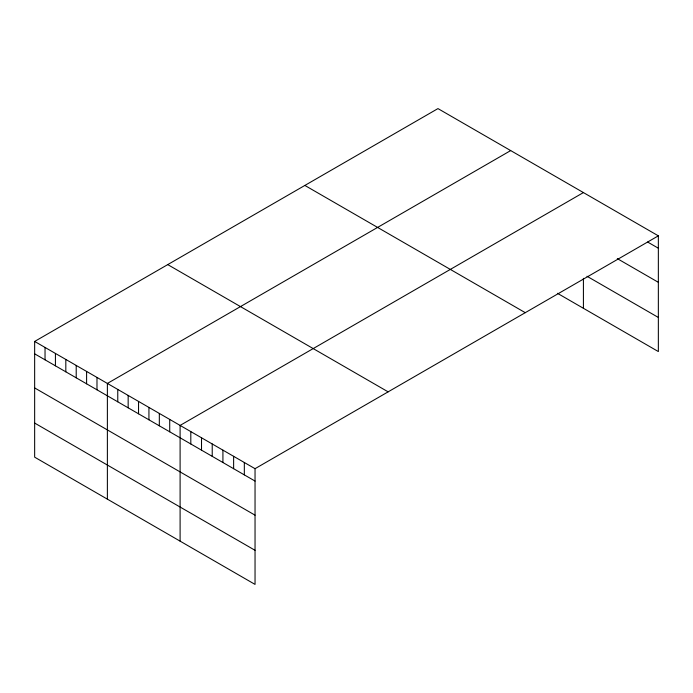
<?xml version="1.0" encoding="UTF-8"?>
<svg xmlns="http://www.w3.org/2000/svg" width="693" height="693" viewBox="0 0 693 693"><rect width="100%" height="100%" fill="white"/><g stroke="black" fill="none" stroke-linecap="round" stroke-linejoin="round"><path stroke-width="1.04" d="M658.35 235.837L255.041 468.685L255.041 584.407L34.65 457.163L34.65 341.441L437.959 108.593L658.35 235.837L658.35 351.559L557.441 293.295M510.689 150.58L107.38 383.437L107.38 499.151M583.419 192.576L180.102 425.424L180.102 541.146M647.643 242.039L658.35 248.215M617.316 258.628L658.35 282.32M586.988 276.256L658.35 317.455M304.868 185.438L525.259 312.673M167.741 264.605L388.132 391.848M34.65 341.441L255.041 468.685M34.65 353.828L255.041 481.063M34.65 387.924L255.041 515.168M34.65 423.059L255.041 550.303M583.419 278.326L583.419 308.29M244.334 462.508L244.334 474.887M233.628 456.323L233.628 468.702M222.921 450.147L222.921 462.526M212.223 443.962L212.223 456.349M201.516 437.785L201.516 450.164M190.809 431.6L190.809 443.988M169.716 419.421L169.716 431.808M159.329 413.426L159.329 425.805M148.934 407.432L148.934 419.811M138.548 401.429L138.548 413.808M128.162 395.434L128.162 407.813M117.767 389.431L117.767 401.81M96.985 377.434L96.985 389.821M86.599 371.439L86.599 383.818M76.213 365.436L76.213 377.824M65.818 359.442L65.818 371.82M55.431 353.439L55.431 365.826M45.036 347.444L45.036 359.823"/></g></svg>
